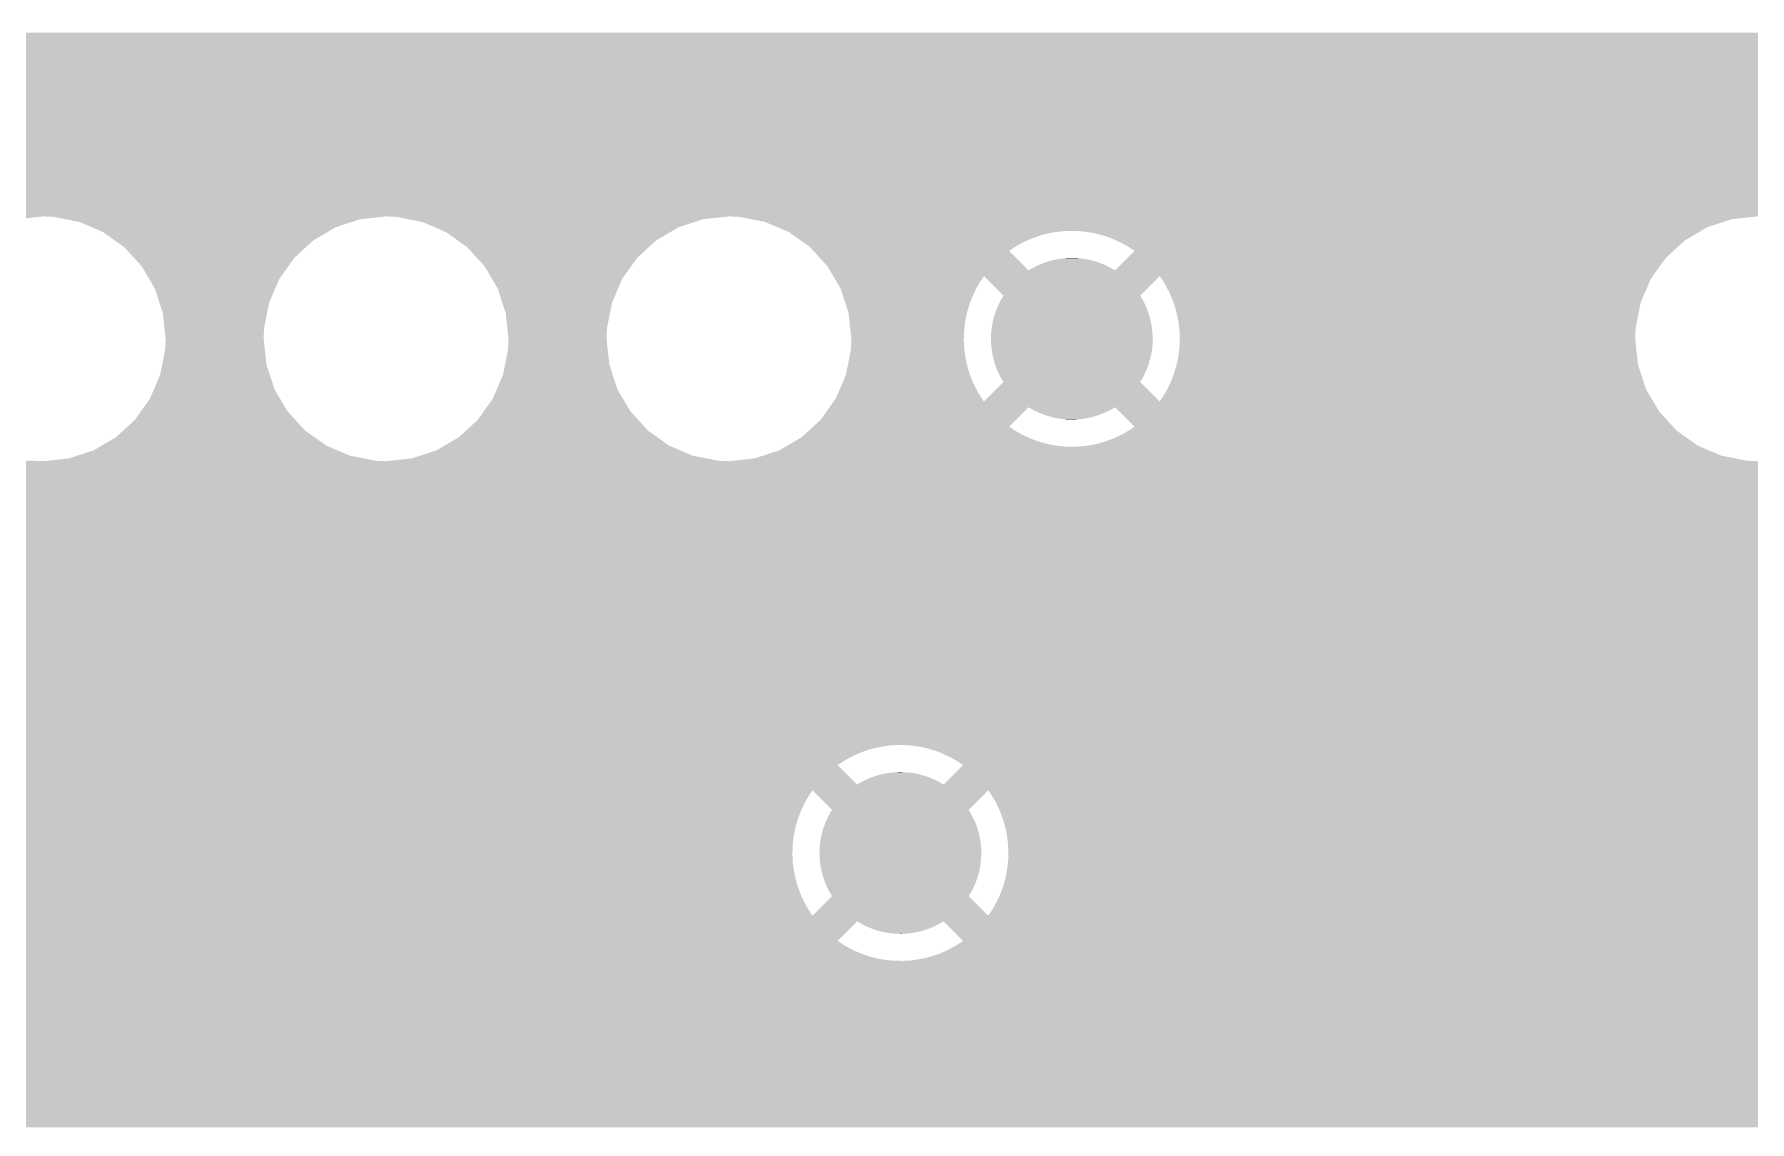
# Model space of a CAD drawing. Extents: x 295 to 953, y 10 to 290.
# Drawn here: x 728.94 to 743.55, y 106.38 to 115.65 of the extents above; entities that cross this region are included whole.
import ezdxf

# ---------------------------------------------------------------- set-up
doc = ezdxf.new("R2010")
doc.units = 0
doc.header["$LTSCALE"] = 5
doc.header["$MEASUREMENT"] = 0
doc.layers.add('GND', color=7, linetype='CONTINUOUS')

msp = doc.modelspace()

# ---------------------------------------------------------------- linework, layer by layer
at = {"layer": 'GND'}
for points in [[(657.144, 115.633), (657.127, 115.66), (804.104, 115.633), (804.094, 115.66)], [(657.182, 115.573), (657.144, 115.633), (804.13, 115.573), (804.104, 115.633)], [(657.219, 115.515), (657.182, 115.573), (804.161, 115.515), (804.13, 115.573)], [(657.24, 115.482), (657.219, 115.515), (804.182, 115.482), (804.161, 115.515)], [(657.251, 115.459), (657.24, 115.482), (804.196, 115.459), (804.182, 115.482)], [(657.26, 115.439), (657.251, 115.459), (804.21, 115.439), (804.196, 115.459)], [(657.283, 115.39), (657.26, 115.439), (807.02, 115.39), (806.991, 115.439)], [(657.362, 115.224), (657.283, 115.39), (804.425, 115.224), (804.591, 115.39)], [(657.379, 115.188), (657.362, 115.224), (804.479, 115.188), (804.425, 115.224)], [(657.394, 115.156), (657.379, 115.188), (804.537, 115.156), (804.479, 115.188)], [(657.398, 115.146), (657.394, 115.156), (804.557, 115.146), (804.537, 115.156)], [(657.404, 115.128), (657.398, 115.146), (804.596, 115.128), (804.557, 115.146)], [(657.412, 115.104), (657.404, 115.128), (804.657, 115.104), (804.596, 115.128)], [(657.418, 115.085), (657.412, 115.104), (804.72, 115.085), (804.657, 115.104)], [(657.423, 115.07), (657.418, 115.085), (804.784, 115.07), (804.72, 115.085)], [(657.426, 115.06), (657.423, 115.07), (804.848, 115.06), (804.784, 115.07)], [(657.428, 115.054), (657.426, 115.06), (804.914, 115.054), (804.848, 115.06)], [(657.429, 115.053), (657.428, 115.054), (804.979, 115.053), (804.914, 115.054)], [(657.453, 114.977), (657.429, 115.053), (807.572, 114.977), (807.394, 115.053)], [(657.467, 114.934), (657.453, 114.977), (807.788, 114.934), (807.572, 114.977)], [(657.469, 114.93), (657.467, 114.934), (807.88, 114.93), (807.788, 114.934)], [(657.513, 114.793), (657.469, 114.93), (862.053, 114.793), (862.053, 114.93)], [(657.583, 114.428), (657.513, 114.793), (862.053, 114.428), (862.053, 114.793)], [(657.604, 114.095), (657.583, 114.428), (862.053, 114.095), (862.053, 114.428)], [(657.605, 114.071), (657.604, 114.095), (728.794, 114.071), (729.013, 114.095)], [(729.105, 114.091), (729.013, 114.095), (731.896, 114.091), (731.934, 114.095)], [(729.203, 114.071), (729.105, 114.091), (731.715, 114.071), (731.896, 114.091)], [(729.321, 114.048), (729.203, 114.071), (731.644, 114.048), (731.715, 114.071)], [(729.427, 114.003), (729.321, 114.048), (731.505, 114.003), (731.644, 114.048)], [(729.524, 113.961), (729.427, 114.003), (731.435, 113.961), (731.505, 114.003)], [(732.026, 114.091), (731.934, 114.095), (734.817, 114.091), (734.855, 114.095)], [(732.124, 114.071), (732.026, 114.091), (734.636, 114.071), (734.817, 114.091)], [(732.242, 114.048), (732.124, 114.071), (734.565, 114.048), (734.636, 114.071)], [(732.348, 114.003), (732.242, 114.048), (734.426, 114.003), (734.565, 114.048)], [(732.445, 113.961), (732.348, 114.003), (734.356, 113.961), (734.426, 114.003)], [(734.947, 114.091), (734.855, 114.095), (743.58, 114.091), (743.618, 114.095)], [(735.045, 114.071), (734.947, 114.091), (743.399, 114.071), (743.58, 114.091)], [(735.163, 114.048), (735.045, 114.071), (743.328, 114.048), (743.399, 114.071)], [(735.269, 114.003), (735.163, 114.048), (743.189, 114.003), (743.328, 114.048)], [(735.341, 113.972), (735.269, 114.003), (743.137, 113.972), (743.189, 114.003)], [(729.622, 113.891), (729.524, 113.961), (731.315, 113.891), (731.435, 113.961)], [(729.703, 113.834), (729.622, 113.891), (731.252, 113.834), (731.315, 113.891)], [(732.543, 113.891), (732.445, 113.961), (734.236, 113.891), (734.356, 113.961)], [(732.624, 113.834), (732.543, 113.891), (734.173, 113.834), (734.236, 113.891)], [(735.35, 113.968), (735.341, 113.972), (737.69, 113.968), (737.756, 113.972)], [(735.366, 113.961), (735.35, 113.968), (737.637, 113.961), (737.69, 113.968)], [(735.368, 113.96), (735.366, 113.961), (737.625, 113.96), (737.637, 113.961)], [(735.386, 113.947), (735.368, 113.96), (737.561, 113.947), (737.625, 113.96)], [(735.411, 113.929), (735.386, 113.947), (737.498, 113.929), (737.561, 113.947)], [(735.442, 113.907), (735.411, 113.929), (737.436, 113.907), (737.498, 113.929)], [(735.479, 113.881), (735.442, 113.907), (737.376, 113.881), (737.436, 113.907)], [(735.522, 113.85), (735.479, 113.881), (737.318, 113.85), (737.376, 113.881)], [(735.545, 113.834), (735.522, 113.85), (737.292, 113.834), (737.318, 113.85)], [(737.821, 113.971), (737.756, 113.972), (743.135, 113.971), (743.137, 113.972)], [(737.887, 113.965), (737.821, 113.971), (743.126, 113.965), (743.135, 113.971)], [(737.952, 113.955), (737.887, 113.965), (743.108, 113.955), (743.126, 113.965)], [(738.015, 113.94), (737.952, 113.955), (743.083, 113.94), (743.108, 113.955)], [(738.078, 113.921), (738.015, 113.94), (743.05, 113.921), (743.083, 113.94)], [(738.139, 113.897), (738.078, 113.921), (743.01, 113.897), (743.05, 113.921)], [(738.152, 113.891), (738.139, 113.897), (742.999, 113.891), (743.01, 113.897)], [(738.199, 113.869), (738.152, 113.891), (742.975, 113.869), (742.999, 113.891)], [(738.256, 113.837), (738.199, 113.869), (742.94, 113.837), (742.975, 113.869)], [(729.787, 113.742), (729.703, 113.834), (731.153, 113.742), (731.252, 113.834)], [(729.852, 113.671), (729.787, 113.742), (731.102, 113.671), (731.153, 113.742)], [(732.708, 113.742), (732.624, 113.834), (734.074, 113.742), (734.173, 113.834)], [(732.773, 113.671), (732.708, 113.742), (734.023, 113.671), (734.074, 113.742)], [(735.562, 113.815), (735.545, 113.834), (737.263, 113.815), (737.292, 113.834)], [(735.575, 113.801), (735.562, 113.815), (737.242, 113.801), (737.263, 113.815)], [(735.694, 113.671), (735.575, 113.801), (737.372, 113.671), (737.242, 113.801)], [(737.51, 113.687), (737.544, 113.701), (738.044, 113.687), (738.006, 113.701)], [(737.544, 113.701), (737.563, 113.707), (738.006, 113.701), (737.99, 113.707)], [(737.563, 113.707), (737.599, 113.718), (737.99, 113.707), (737.952, 113.718)], [(737.599, 113.718), (737.619, 113.723), (737.952, 113.718), (737.936, 113.723)], [(737.619, 113.723), (737.654, 113.73), (737.936, 113.723), (737.895, 113.73)], [(737.654, 113.73), (737.676, 113.733), (737.895, 113.73), (737.88, 113.733)], [(737.676, 113.733), (737.71, 113.738), (737.88, 113.733), (737.837, 113.738)], [(737.71, 113.738), (737.738, 113.74), (737.837, 113.738), (737.824, 113.74)], [(737.738, 113.74), (737.767, 113.741), (737.824, 113.74), (737.767, 113.741)], [(738.144, 113.635), (738.252, 113.742), (742.76, 113.635), (742.837, 113.742)], [(738.252, 113.742), (738.31, 113.801), (742.837, 113.742), (742.901, 113.801)], [(738.31, 113.801), (738.256, 113.837), (742.901, 113.801), (742.94, 113.837)], [(729.916, 113.563), (729.852, 113.671), (731.025, 113.563), (731.102, 113.671)], [(729.964, 113.481), (729.916, 113.563), (730.99, 113.481), (731.025, 113.563)], [(732.837, 113.563), (732.773, 113.671), (733.946, 113.563), (734.023, 113.671)], [(732.885, 113.481), (732.837, 113.563), (733.911, 113.481), (733.946, 113.563)], [(735.715, 113.635), (735.694, 113.671), (737.408, 113.635), (737.372, 113.671)], [(735.744, 113.586), (735.715, 113.635), (742.726, 113.586), (742.76, 113.635)], [(735.776, 113.532), (735.744, 113.586), (736.991, 113.532), (737.027, 113.586)], [(737.193, 113.42), (737.027, 113.586), (738.359, 113.42), (738.525, 113.586)], [(737.408, 113.635), (737.441, 113.655), (738.144, 113.635), (738.11, 113.655)], [(737.441, 113.655), (737.458, 113.663), (738.11, 113.655), (738.095, 113.663)], [(737.458, 113.663), (737.492, 113.68), (738.095, 113.663), (738.059, 113.68)], [(737.492, 113.68), (737.51, 113.687), (738.059, 113.68), (738.044, 113.687)], [(738.541, 113.563), (738.525, 113.586), (742.709, 113.563), (742.726, 113.586)], [(738.551, 113.549), (738.541, 113.563), (742.703, 113.549), (742.709, 113.563)], [(738.584, 113.492), (738.551, 113.549), (742.679, 113.492), (742.703, 113.549)], [(730.003, 113.36), (729.964, 113.481), (730.938, 113.36), (730.99, 113.481)], [(732.924, 113.36), (732.885, 113.481), (733.859, 113.36), (733.911, 113.481)], [(735.806, 113.481), (735.776, 113.532), (736.962, 113.481), (736.991, 113.532)], [(735.808, 113.474), (735.806, 113.481), (736.959, 113.474), (736.962, 113.481)], [(735.827, 113.415), (735.808, 113.474), (736.931, 113.415), (736.959, 113.474)], [(735.847, 113.354), (735.827, 113.415), (736.907, 113.354), (736.931, 113.415)], [(737.17, 113.379), (737.193, 113.42), (738.383, 113.379), (738.359, 113.42)], [(738.613, 113.434), (738.584, 113.492), (742.653, 113.434), (742.679, 113.492)], [(738.638, 113.373), (738.613, 113.434), (742.627, 113.373), (742.653, 113.434)], [(730.033, 113.271), (730.003, 113.36), (730.92, 113.271), (730.938, 113.36)], [(730.046, 113.144), (730.033, 113.271), (730.895, 113.144), (730.92, 113.271)], [(732.954, 113.271), (732.924, 113.36), (733.841, 113.271), (733.859, 113.36)], [(732.967, 113.144), (732.954, 113.271), (733.816, 113.144), (733.841, 113.271)], [(735.868, 113.291), (735.847, 113.354), (736.888, 113.291), (736.907, 113.354)], [(735.875, 113.271), (735.868, 113.291), (736.883, 113.271), (736.888, 113.291)], [(735.879, 113.228), (735.875, 113.271), (736.873, 113.228), (736.883, 113.271)], [(737.108, 113.221), (737.121, 113.266), (738.444, 113.221), (738.431, 113.266)], [(737.121, 113.266), (737.124, 113.275), (738.431, 113.266), (738.428, 113.275)], [(737.124, 113.275), (737.141, 113.32), (738.428, 113.275), (738.411, 113.32)], [(737.141, 113.32), (737.145, 113.328), (738.411, 113.32), (738.408, 113.328)], [(737.145, 113.328), (737.165, 113.371), (738.408, 113.328), (738.387, 113.371)], [(737.165, 113.371), (737.17, 113.379), (738.387, 113.371), (738.383, 113.379)], [(738.643, 113.36), (738.638, 113.373), (742.622, 113.36), (742.627, 113.373)], [(738.659, 113.311), (738.643, 113.36), (742.612, 113.311), (742.622, 113.36)], [(738.675, 113.247), (738.659, 113.311), (742.6, 113.247), (742.612, 113.311)], [(730.056, 113.052), (730.046, 113.144), (730.891, 113.052), (730.895, 113.144)], [(732.977, 113.052), (732.967, 113.144), (733.812, 113.052), (733.816, 113.144)], [(735.886, 113.163), (735.879, 113.228), (736.863, 113.163), (736.873, 113.228)], [(735.893, 113.097), (735.886, 113.163), (736.857, 113.097), (736.863, 113.163)], [(737.088, 113.1), (737.089, 113.109), (738.463, 113.1), (738.463, 113.109)], [(737.089, 113.109), (737.095, 113.156), (738.463, 113.109), (738.457, 113.156)], [(737.095, 113.156), (737.096, 113.165), (738.457, 113.156), (738.456, 113.165)], [(737.096, 113.165), (737.105, 113.212), (738.456, 113.165), (738.446, 113.212)], [(737.105, 113.212), (737.108, 113.221), (738.446, 113.212), (738.444, 113.221)], [(738.687, 113.183), (738.675, 113.247), (742.587, 113.183), (742.6, 113.247)], [(738.691, 113.144), (738.687, 113.183), (742.579, 113.144), (742.587, 113.183)], [(738.694, 113.118), (738.691, 113.144), (742.578, 113.118), (742.579, 113.144)], [(738.696, 113.052), (738.694, 113.118), (742.575, 113.052), (742.578, 113.118)], [(730.052, 112.96), (730.056, 113.052), (730.901, 112.96), (730.891, 113.052)], [(732.973, 112.96), (732.977, 113.052), (733.822, 112.96), (733.812, 113.052)], [(735.898, 113.052), (735.893, 113.097), (736.856, 113.052), (736.857, 113.097)], [(735.894, 112.966), (735.897, 113.032), (736.86, 112.966), (736.856, 113.032)], [(735.894, 112.96), (735.894, 112.966), (736.861, 112.96), (736.86, 112.966)], [(735.897, 113.032), (735.898, 113.052), (736.856, 113.032), (736.856, 113.052)], [(737.087, 113.052), (737.088, 113.1), (738.465, 113.052), (738.463, 113.1)], [(737.089, 113.004), (737.087, 113.052), (738.464, 113.004), (738.465, 113.052)], [(737.089, 112.995), (737.089, 113.004), (738.463, 112.995), (738.464, 113.004)], [(737.095, 112.948), (737.089, 112.995), (738.458, 112.948), (738.463, 112.995)], [(738.689, 112.941), (738.695, 113.007), (742.587, 112.941), (742.58, 113.007)], [(738.695, 113.007), (738.696, 113.052), (742.58, 113.007), (742.575, 113.052)], [(730.009, 112.744), (730.027, 112.833), (730.944, 112.744), (730.915, 112.833)], [(730.027, 112.833), (730.052, 112.96), (730.915, 112.833), (730.901, 112.96)], [(732.93, 112.744), (732.948, 112.833), (733.865, 112.744), (733.836, 112.833)], [(732.948, 112.833), (732.973, 112.96), (733.836, 112.833), (733.822, 112.96)], [(735.857, 112.774), (735.87, 112.837), (736.899, 112.774), (736.881, 112.837)], [(735.87, 112.837), (735.882, 112.901), (736.881, 112.837), (736.868, 112.901)], [(735.882, 112.901), (735.894, 112.96), (736.868, 112.901), (736.861, 112.96)], [(737.096, 112.939), (737.095, 112.948), (738.456, 112.939), (738.458, 112.948)], [(737.106, 112.892), (737.096, 112.939), (738.447, 112.892), (738.456, 112.939)], [(737.108, 112.883), (737.106, 112.892), (738.444, 112.883), (738.447, 112.892)], [(737.121, 112.838), (737.108, 112.883), (738.431, 112.838), (738.444, 112.883)], [(737.124, 112.829), (737.121, 112.838), (738.428, 112.829), (738.431, 112.838)], [(737.141, 112.784), (737.124, 112.829), (738.411, 112.784), (738.428, 112.829)], [(738.664, 112.813), (738.669, 112.833), (742.605, 112.813), (742.599, 112.833)], [(738.669, 112.833), (738.679, 112.876), (742.599, 112.833), (742.594, 112.876)], [(738.679, 112.876), (738.689, 112.941), (742.594, 112.876), (742.587, 112.941)], [(729.957, 112.623), (730.009, 112.744), (730.983, 112.623), (730.944, 112.744)], [(732.878, 112.623), (732.93, 112.744), (733.904, 112.623), (733.865, 112.744)], [(735.812, 112.652), (735.838, 112.712), (736.947, 112.652), (736.921, 112.712)], [(735.838, 112.712), (735.851, 112.744), (736.921, 112.712), (736.91, 112.744)], [(735.851, 112.744), (735.857, 112.774), (736.91, 112.744), (736.899, 112.774)], [(737.027, 112.518), (737.193, 112.684), (738.525, 112.518), (738.359, 112.684)], [(737.144, 112.776), (737.141, 112.784), (738.407, 112.776), (738.411, 112.784)], [(737.165, 112.733), (737.144, 112.776), (738.387, 112.733), (738.407, 112.776)], [(737.169, 112.725), (737.165, 112.733), (738.383, 112.725), (738.387, 112.733)], [(737.193, 112.684), (737.169, 112.725), (738.359, 112.684), (738.383, 112.725)], [(738.593, 112.63), (738.621, 112.689), (742.665, 112.63), (742.646, 112.689)], [(738.621, 112.689), (738.645, 112.75), (742.646, 112.689), (742.626, 112.75)], [(738.645, 112.75), (738.664, 112.813), (742.626, 112.75), (742.605, 112.813)], [(729.845, 112.433), (729.922, 112.541), (731.095, 112.433), (731.031, 112.541)], [(729.922, 112.541), (729.957, 112.623), (731.031, 112.541), (730.983, 112.623)], [(732.766, 112.433), (732.843, 112.541), (734.016, 112.433), (733.952, 112.541)], [(732.843, 112.541), (732.878, 112.623), (733.952, 112.541), (733.904, 112.623)], [(735.747, 112.518), (735.762, 112.538), (737.027, 112.518), (737.013, 112.538)], [(735.762, 112.538), (735.764, 112.541), (737.013, 112.538), (737.011, 112.541)], [(735.764, 112.541), (735.787, 112.594), (737.011, 112.541), (736.978, 112.594)], [(735.787, 112.594), (735.812, 112.652), (736.978, 112.594), (736.947, 112.652)], [(738.525, 112.518), (738.561, 112.572), (742.729, 112.518), (742.697, 112.572)], [(738.561, 112.572), (738.59, 112.623), (742.697, 112.572), (742.667, 112.623)], [(738.59, 112.623), (738.593, 112.63), (742.667, 112.623), (742.665, 112.63)], [(729.795, 112.362), (729.845, 112.433), (731.16, 112.362), (731.095, 112.433)], [(732.716, 112.362), (732.766, 112.433), (734.081, 112.362), (734.016, 112.433)], [(735.637, 112.362), (735.713, 112.469), (737.3, 112.362), (737.408, 112.469)], [(735.713, 112.469), (735.747, 112.518), (742.758, 112.469), (742.729, 112.518)], [(737.442, 112.449), (737.408, 112.469), (738.111, 112.449), (738.144, 112.469)], [(737.457, 112.441), (737.442, 112.449), (738.094, 112.441), (738.111, 112.449)], [(737.493, 112.424), (737.457, 112.441), (738.06, 112.424), (738.094, 112.441)], [(737.509, 112.417), (737.493, 112.424), (738.042, 112.417), (738.06, 112.424)], [(737.546, 112.403), (737.509, 112.417), (738.008, 112.403), (738.042, 112.417)], [(737.562, 112.397), (737.546, 112.403), (737.989, 112.397), (738.008, 112.403)], [(737.601, 112.386), (737.562, 112.397), (737.953, 112.386), (737.989, 112.397)], [(737.616, 112.381), (737.601, 112.386), (737.933, 112.381), (737.953, 112.386)], [(737.657, 112.374), (737.616, 112.381), (737.898, 112.374), (737.933, 112.381)], [(738.18, 112.433), (738.144, 112.469), (742.779, 112.433), (742.758, 112.469)], [(738.31, 112.303), (738.18, 112.433), (742.898, 112.303), (742.779, 112.433)], [(729.632, 112.213), (729.695, 112.27), (731.325, 112.213), (731.244, 112.27)], [(729.695, 112.27), (729.795, 112.362), (731.244, 112.27), (731.16, 112.362)], [(732.553, 112.213), (732.616, 112.27), (734.246, 112.213), (734.165, 112.27)], [(732.616, 112.27), (732.716, 112.362), (734.165, 112.27), (734.081, 112.362)], [(735.474, 112.213), (735.498, 112.235), (737.4, 112.213), (737.354, 112.235)], [(735.498, 112.235), (735.533, 112.267), (737.354, 112.235), (737.296, 112.267)], [(735.533, 112.267), (735.572, 112.303), (737.296, 112.267), (737.242, 112.303)], [(735.572, 112.303), (735.637, 112.362), (737.242, 112.303), (737.3, 112.362)], [(737.672, 112.371), (737.657, 112.374), (737.876, 112.371), (737.898, 112.374)], [(737.715, 112.366), (737.672, 112.371), (737.842, 112.366), (737.876, 112.371)], [(737.728, 112.364), (737.715, 112.366), (737.814, 112.364), (737.842, 112.366)], [(737.785, 112.363), (737.728, 112.364), (737.785, 112.363), (737.814, 112.364)], [(738.176, 112.223), (738.234, 112.254), (742.994, 112.223), (742.951, 112.254)], [(738.234, 112.254), (738.261, 112.27), (742.951, 112.254), (742.928, 112.27)], [(738.261, 112.27), (738.29, 112.289), (742.928, 112.27), (742.911, 112.289)], [(738.29, 112.289), (738.31, 112.303), (742.911, 112.289), (742.898, 112.303)], [(729.303, 112.056), (729.442, 112.101), (731.626, 112.056), (731.52, 112.101)], [(729.442, 112.101), (729.513, 112.143), (731.52, 112.101), (731.423, 112.143)], [(729.513, 112.143), (729.632, 112.213), (731.423, 112.143), (731.325, 112.213)], [(732.224, 112.056), (732.363, 112.101), (734.547, 112.056), (734.441, 112.101)], [(732.363, 112.101), (732.434, 112.143), (734.441, 112.101), (734.344, 112.143)], [(732.434, 112.143), (732.553, 112.213), (734.344, 112.143), (734.246, 112.213)], [(735.145, 112.056), (735.284, 112.101), (743.31, 112.056), (743.204, 112.101)], [(735.284, 112.101), (735.336, 112.132), (743.204, 112.101), (743.132, 112.132)], [(735.336, 112.132), (735.338, 112.133), (737.796, 112.132), (737.731, 112.133)], [(735.338, 112.133), (735.347, 112.139), (737.731, 112.133), (737.665, 112.139)], [(735.347, 112.139), (735.365, 112.149), (737.665, 112.139), (737.601, 112.149)], [(735.365, 112.149), (735.39, 112.164), (737.601, 112.149), (737.537, 112.164)], [(735.39, 112.164), (735.423, 112.183), (737.537, 112.164), (737.474, 112.183)], [(735.423, 112.183), (735.463, 112.207), (737.474, 112.183), (737.413, 112.207)], [(735.463, 112.207), (735.474, 112.213), (737.413, 112.207), (737.4, 112.213)], [(737.796, 112.132), (737.862, 112.136), (743.132, 112.132), (743.124, 112.136)], [(737.862, 112.136), (737.915, 112.143), (743.124, 112.136), (743.107, 112.143)], [(737.915, 112.143), (737.927, 112.144), (743.107, 112.143), (743.105, 112.144)], [(737.927, 112.144), (737.991, 112.157), (743.105, 112.144), (743.087, 112.157)], [(737.991, 112.157), (738.054, 112.175), (743.087, 112.157), (743.062, 112.175)], [(738.054, 112.175), (738.116, 112.197), (743.062, 112.175), (743.031, 112.197)], [(738.116, 112.197), (738.176, 112.223), (743.031, 112.197), (742.994, 112.223)], [(656.693, 111.922), (656.775, 112.009), (852.74, 111.922), (852.755, 112.009)], [(656.775, 112.009), (656.778, 112.013), (729.013, 112.009), (728.921, 112.013)], [(729.013, 112.009), (729.051, 112.013), (731.934, 112.009), (731.842, 112.013)], [(729.051, 112.013), (729.232, 112.033), (731.842, 112.013), (731.744, 112.033)], [(729.232, 112.033), (729.303, 112.056), (731.744, 112.033), (731.626, 112.056)], [(731.934, 112.009), (731.972, 112.013), (734.855, 112.009), (734.763, 112.013)], [(731.972, 112.013), (732.153, 112.033), (734.763, 112.013), (734.665, 112.033)], [(732.153, 112.033), (732.224, 112.056), (734.665, 112.033), (734.547, 112.056)], [(734.855, 112.009), (734.893, 112.013), (743.618, 112.009), (743.526, 112.013)], [(734.893, 112.013), (735.074, 112.033), (743.526, 112.013), (743.428, 112.033)], [(735.074, 112.033), (735.145, 112.056), (743.428, 112.033), (743.31, 112.056)], [(656.528, 111.781), (656.585, 111.829), (852.724, 111.781), (852.728, 111.829)], [(656.585, 111.829), (656.675, 111.903), (852.728, 111.829), (852.737, 111.903)], [(656.675, 111.903), (656.693, 111.922), (852.737, 111.903), (852.74, 111.922)], [(656.324, 111.625), (656.378, 111.659), (751.137, 111.625), (751.193, 111.659)], [(656.378, 111.659), (656.389, 111.666), (751.193, 111.659), (751.206, 111.666)], [(656.389, 111.666), (656.418, 111.69), (751.206, 111.666), (751.251, 111.69)], [(656.418, 111.69), (656.449, 111.716), (751.251, 111.69), (751.311, 111.716)], [(656.449, 111.716), (656.476, 111.738), (751.311, 111.716), (751.373, 111.738)], [(656.476, 111.738), (656.497, 111.756), (751.373, 111.738), (751.436, 111.756)], [(656.497, 111.756), (656.513, 111.769), (751.436, 111.756), (751.5, 111.769)], [(656.513, 111.769), (656.523, 111.777), (751.5, 111.769), (751.565, 111.777)], [(656.523, 111.777), (656.528, 111.781), (751.565, 111.777), (751.631, 111.781)], [(656.075, 111.467), (656.301, 111.61), (751.26, 111.467), (751.117, 111.61)], [(656.301, 111.61), (656.324, 111.625), (751.117, 111.61), (751.137, 111.625)], [(655.808, 111.341), (655.924, 111.396), (750.866, 111.341), (750.902, 111.396)], [(655.924, 111.396), (656.027, 111.444), (852.733, 111.396), (852.727, 111.444)], [(656.027, 111.444), (656.075, 111.467), (751.283, 111.444), (751.26, 111.467)], [(655.386, 111.194), (655.48, 111.224), (750.794, 111.194), (750.805, 111.224)], [(655.48, 111.224), (655.662, 111.284), (750.805, 111.224), (750.833, 111.284)], [(655.662, 111.284), (655.739, 111.309), (750.833, 111.284), (750.847, 111.309)], [(655.739, 111.309), (655.808, 111.341), (750.847, 111.309), (750.866, 111.341)], [(604.159, 111.057), (604.188, 111.101), (750.752, 111.057), (750.762, 111.101)], [(654.65, 111.101), (655.021, 111.124), (750.762, 111.101), (750.77, 111.124)], [(655.021, 111.124), (655.226, 111.163), (750.77, 111.124), (750.782, 111.163)], [(655.226, 111.163), (655.386, 111.194), (750.782, 111.163), (750.794, 111.194)], [(511.399, 111.037), (511.399, 111.057), (750.748, 111.037), (750.752, 111.057)], [(511.399, 111.009), (511.399, 111.037), (750.743, 111.009), (750.748, 111.037)], [(603.815, 110.972), (603.778, 111.009), (750.737, 110.972), (750.743, 111.009)], [(603.88, 110.907), (603.815, 110.972), (750.732, 110.907), (750.737, 110.972)], [(603.81, 110.763), (603.834, 110.776), (750.736, 110.763), (750.735, 110.776)], [(603.834, 110.776), (603.868, 110.793), (750.735, 110.776), (750.734, 110.793)], [(603.868, 110.793), (603.924, 110.828), (750.734, 110.793), (750.732, 110.828)], [(603.944, 110.842), (603.88, 110.907), (750.731, 110.842), (750.732, 110.907)], [(603.924, 110.828), (603.942, 110.841), (750.732, 110.828), (750.731, 110.841)], [(603.942, 110.841), (603.944, 110.842), (750.731, 110.841), (750.731, 110.842)], [(511.399, 110.646), (511.399, 110.672), (750.756, 110.646), (750.751, 110.672)], [(511.399, 110.583), (511.399, 110.646), (750.774, 110.583), (750.756, 110.646)], [(603.43, 110.672), (603.496, 110.675), (750.751, 110.672), (750.75, 110.675)], [(603.496, 110.675), (603.561, 110.684), (750.75, 110.675), (750.749, 110.684)], [(603.561, 110.684), (603.625, 110.697), (750.749, 110.684), (750.746, 110.697)], [(603.625, 110.697), (603.675, 110.711), (750.746, 110.697), (750.743, 110.711)], [(603.675, 110.711), (603.688, 110.714), (750.743, 110.711), (750.743, 110.714)], [(603.688, 110.714), (603.75, 110.736), (750.743, 110.714), (750.74, 110.736)], [(603.75, 110.736), (603.81, 110.763), (750.74, 110.736), (750.736, 110.763)], [(511.399, 110.521), (511.399, 110.583), (750.796, 110.521), (750.774, 110.583)], [(511.399, 110.461), (511.399, 110.521), (750.822, 110.461), (750.796, 110.521)], [(511.399, 110.403), (511.399, 110.461), (750.853, 110.403), (750.822, 110.461)], [(511.399, 110.348), (511.399, 110.403), (750.887, 110.348), (750.853, 110.403)], [(511.399, 110.327), (511.399, 110.348), (750.902, 110.327), (750.887, 110.348)], [(511.399, 110.321), (511.399, 110.327), (853.8, 110.321), (853.806, 110.327)], [(672.829, 110.32), (672.764, 110.321), (853.799, 110.32), (853.8, 110.321)], [(672.895, 110.314), (672.829, 110.32), (853.794, 110.314), (853.799, 110.32)], [(672.959, 110.304), (672.895, 110.314), (853.783, 110.304), (853.794, 110.314)], [(673.023, 110.289), (672.959, 110.304), (853.769, 110.289), (853.783, 110.304)], [(673.058, 110.278), (673.023, 110.289), (853.758, 110.278), (853.769, 110.289)], [(673.086, 110.27), (673.058, 110.278), (751.274, 110.27), (751.283, 110.278)], [(673.147, 110.246), (673.086, 110.27), (751.251, 110.246), (751.274, 110.27)], [(673.206, 110.218), (673.147, 110.246), (751.223, 110.218), (751.251, 110.246)], [(673.263, 110.186), (673.206, 110.218), (751.19, 110.186), (751.223, 110.218)], [(673.318, 110.15), (673.263, 110.186), (751.154, 110.15), (751.19, 110.186)], [(673.184, 110.016), (673.212, 110.044), (751.288, 110.016), (751.228, 110.044)], [(673.212, 110.044), (673.244, 110.076), (751.228, 110.044), (751.171, 110.076)], [(673.244, 110.076), (673.28, 110.112), (751.171, 110.076), (751.117, 110.112)], [(673.28, 110.112), (673.318, 110.15), (751.117, 110.112), (751.154, 110.15)], [(511.399, 109.973), (511.399, 109.984), (751.411, 109.973), (751.376, 109.984)], [(511.399, 109.958), (511.399, 109.973), (751.475, 109.958), (751.411, 109.973)], [(511.399, 109.948), (511.399, 109.958), (751.54, 109.948), (751.475, 109.958)], [(511.399, 109.942), (511.399, 109.948), (751.605, 109.942), (751.54, 109.948)], [(511.399, 109.941), (511.399, 109.942), (751.671, 109.941), (751.605, 109.942)], [(511.399, 109.935), (511.399, 109.941), (853.766, 109.935), (853.754, 109.941)], [(673.152, 109.984), (673.16, 109.992), (751.376, 109.984), (751.349, 109.992)], [(673.16, 109.992), (673.184, 110.016), (751.349, 109.992), (751.288, 110.016)], [(673.541, 109.923), (673.533, 109.935), (853.789, 109.923), (853.766, 109.935)], [(673.558, 109.897), (673.541, 109.923), (853.846, 109.897), (853.789, 109.923)], [(673.566, 109.885), (673.558, 109.897), (853.874, 109.885), (853.846, 109.897)], [(673.586, 109.85), (673.566, 109.885), (853.962, 109.85), (853.874, 109.885)], [(673.592, 109.841), (673.586, 109.85), (853.988, 109.841), (853.962, 109.85)], [(673.602, 109.82), (673.592, 109.841), (854.051, 109.82), (853.988, 109.841)], [(673.615, 109.794), (673.602, 109.82), (854.142, 109.794), (854.051, 109.82)], [(673.621, 109.782), (673.615, 109.794), (854.192, 109.782), (854.142, 109.794)], [(673.625, 109.773), (673.621, 109.782), (854.234, 109.773), (854.192, 109.782)], [(673.632, 109.756), (673.625, 109.773), (854.326, 109.756), (854.234, 109.773)], [(673.637, 109.744), (673.632, 109.756), (854.42, 109.744), (854.326, 109.756)], [(673.64, 109.737), (673.637, 109.744), (854.514, 109.737), (854.42, 109.744)], [(673.641, 109.734), (673.64, 109.737), (854.608, 109.734), (854.514, 109.737)], [(673.646, 109.722), (673.641, 109.734), (858.866, 109.722), (858.871, 109.734)], [(673.652, 109.703), (673.646, 109.722), (858.859, 109.703), (858.866, 109.722)], [(673.667, 109.66), (673.652, 109.703), (858.845, 109.66), (858.859, 109.703)], [(673.672, 109.64), (673.667, 109.66), (858.839, 109.64), (858.845, 109.66)], [(673.683, 109.596), (673.672, 109.64), (858.829, 109.596), (858.839, 109.64)], [(673.684, 109.59), (673.683, 109.596), (858.828, 109.59), (858.829, 109.596)], [(673.685, 109.587), (673.684, 109.59), (736.23, 109.587), (736.295, 109.59)], [(673.686, 109.578), (673.685, 109.587), (736.165, 109.578), (736.23, 109.587)], [(673.689, 109.565), (673.686, 109.578), (736.101, 109.565), (736.165, 109.578)], [(673.692, 109.548), (673.689, 109.565), (736.038, 109.548), (736.101, 109.565)], [(673.695, 109.531), (673.692, 109.548), (735.992, 109.531), (736.038, 109.548)], [(673.695, 109.526), (673.695, 109.531), (735.976, 109.526), (735.992, 109.531)], [(673.698, 109.499), (673.695, 109.526), (735.916, 109.499), (735.976, 109.526)], [(673.701, 109.469), (673.698, 109.499), (735.858, 109.469), (735.916, 109.499)], [(673.702, 109.466), (673.701, 109.469), (735.854, 109.466), (735.858, 109.469)], [(673.703, 109.434), (673.702, 109.466), (735.802, 109.434), (735.854, 109.466)], [(736.361, 109.589), (736.295, 109.59), (858.828, 109.589), (858.828, 109.59)], [(736.426, 109.584), (736.361, 109.589), (858.826, 109.584), (858.828, 109.589)], [(736.475, 109.576), (736.426, 109.584), (858.825, 109.576), (858.826, 109.584)], [(736.491, 109.574), (736.475, 109.576), (858.824, 109.574), (858.825, 109.576)], [(736.555, 109.559), (736.491, 109.574), (858.822, 109.559), (858.824, 109.574)], [(736.618, 109.54), (736.555, 109.559), (858.819, 109.54), (858.822, 109.559)], [(736.679, 109.516), (736.618, 109.54), (858.815, 109.516), (858.819, 109.54)], [(736.688, 109.511), (736.679, 109.516), (858.814, 109.511), (858.815, 109.516)], [(736.738, 109.488), (736.688, 109.511), (858.812, 109.488), (858.814, 109.511)], [(736.795, 109.456), (736.738, 109.488), (858.81, 109.456), (858.812, 109.488)], [(736.81, 109.446), (736.795, 109.456), (858.809, 109.446), (858.81, 109.456)], [(673.697, 109.29), (673.703, 109.355), (735.911, 109.29), (735.846, 109.355)], [(673.703, 109.42), (673.703, 109.434), (735.781, 109.42), (735.802, 109.434)], [(673.704, 109.401), (673.703, 109.42), (735.8, 109.401), (735.781, 109.42)], [(673.703, 109.355), (673.704, 109.401), (735.846, 109.355), (735.8, 109.401)], [(736.049, 109.306), (736.084, 109.32), (736.583, 109.306), (736.546, 109.32)], [(736.084, 109.32), (736.103, 109.326), (736.546, 109.32), (736.53, 109.326)], [(736.103, 109.326), (736.138, 109.337), (736.53, 109.326), (736.491, 109.337)], [(736.138, 109.337), (736.158, 109.341), (736.491, 109.337), (736.475, 109.341)], [(736.158, 109.341), (736.194, 109.349), (736.475, 109.341), (736.435, 109.349)], [(736.194, 109.349), (736.215, 109.352), (736.435, 109.349), (736.42, 109.352)], [(736.215, 109.352), (736.25, 109.357), (736.42, 109.352), (736.377, 109.357)], [(736.25, 109.357), (736.277, 109.358), (736.377, 109.357), (736.363, 109.358)], [(736.277, 109.358), (736.306, 109.36), (736.363, 109.358), (736.306, 109.36)], [(736.684, 109.253), (736.745, 109.315), (858.82, 109.253), (858.812, 109.315)], [(736.745, 109.315), (736.811, 109.381), (858.812, 109.315), (858.808, 109.381)], [(736.85, 109.42), (736.81, 109.446), (858.808, 109.42), (858.809, 109.446)], [(736.811, 109.381), (736.85, 109.42), (858.808, 109.381), (858.808, 109.42)], [(673.672, 109.161), (673.682, 109.205), (735.538, 109.161), (735.566, 109.205)], [(673.682, 109.205), (673.687, 109.225), (858.829, 109.205), (858.825, 109.225)], [(673.687, 109.225), (673.691, 109.25), (858.825, 109.225), (858.82, 109.25)], [(673.691, 109.253), (673.697, 109.29), (735.947, 109.253), (735.911, 109.29)], [(673.691, 109.25), (673.691, 109.253), (858.82, 109.25), (858.82, 109.253)], [(735.733, 109.039), (735.566, 109.205), (736.898, 109.039), (737.065, 109.205)], [(735.947, 109.253), (735.981, 109.273), (736.684, 109.253), (736.649, 109.273)], [(735.981, 109.273), (735.998, 109.282), (736.649, 109.273), (736.634, 109.282)], [(735.998, 109.282), (736.031, 109.299), (736.634, 109.282), (736.599, 109.299)], [(736.031, 109.299), (736.049, 109.306), (736.599, 109.299), (736.583, 109.306)], [(737.077, 109.186), (737.065, 109.205), (858.833, 109.186), (858.829, 109.205)], [(737.09, 109.167), (737.077, 109.186), (858.838, 109.167), (858.833, 109.186)], [(737.116, 109.123), (737.09, 109.167), (858.851, 109.123), (858.838, 109.167)], [(673.603, 108.983), (673.627, 109.034), (735.451, 108.983), (735.47, 109.034)], [(673.627, 109.034), (673.629, 109.038), (735.47, 109.034), (735.472, 109.038)], [(673.629, 109.038), (673.651, 109.093), (735.472, 109.038), (735.498, 109.093)], [(673.651, 109.093), (673.653, 109.099), (735.498, 109.093), (735.501, 109.099)], [(673.653, 109.099), (673.669, 109.15), (735.501, 109.099), (735.53, 109.15)], [(673.669, 109.15), (673.672, 109.161), (735.53, 109.15), (735.538, 109.161)], [(735.709, 108.997), (735.733, 109.039), (736.922, 108.997), (736.898, 109.039)], [(737.124, 109.111), (737.116, 109.123), (858.855, 109.111), (858.851, 109.123)], [(737.148, 109.061), (737.124, 109.111), (858.873, 109.061), (858.855, 109.111)], [(737.153, 109.052), (737.148, 109.061), (858.877, 109.052), (858.873, 109.061)], [(737.174, 109.001), (737.153, 109.052), (858.899, 109.001), (858.877, 109.052)], [(686.75, 108.979), (686.659, 108.983), (735.449, 108.979), (735.451, 108.983)], [(686.783, 108.973), (686.75, 108.979), (735.446, 108.973), (735.449, 108.979)], [(686.967, 108.936), (686.783, 108.973), (735.435, 108.936), (735.446, 108.973)], [(687.029, 108.91), (686.967, 108.936), (735.427, 108.91), (735.435, 108.936)], [(687.169, 108.849), (687.029, 108.91), (735.413, 108.849), (735.427, 108.91)], [(735.647, 108.839), (735.66, 108.885), (736.984, 108.839), (736.97, 108.885)], [(735.66, 108.885), (735.664, 108.893), (736.97, 108.885), (736.968, 108.893)], [(735.664, 108.893), (735.68, 108.938), (736.968, 108.893), (736.951, 108.938)], [(735.68, 108.938), (735.684, 108.946), (736.951, 108.938), (736.947, 108.946)], [(735.684, 108.946), (735.704, 108.989), (736.947, 108.946), (736.926, 108.989)], [(735.704, 108.989), (735.709, 108.997), (736.926, 108.989), (736.922, 108.997)], [(737.178, 108.991), (737.174, 109.001), (858.904, 108.991), (858.899, 109.001)], [(737.181, 108.983), (737.178, 108.991), (858.909, 108.983), (858.904, 108.991)], [(737.188, 108.96), (737.181, 108.983), (766.767, 108.96), (766.986, 108.983)], [(737.199, 108.929), (737.188, 108.96), (766.674, 108.929), (766.767, 108.96)], [(737.208, 108.891), (737.199, 108.929), (766.557, 108.891), (766.674, 108.929)], [(737.215, 108.866), (737.208, 108.891), (766.514, 108.866), (766.557, 108.891)], [(687.174, 108.846), (687.169, 108.849), (735.412, 108.846), (735.413, 108.849)], [(687.265, 108.781), (687.174, 108.846), (735.402, 108.781), (735.412, 108.846)], [(687.349, 108.722), (687.265, 108.781), (735.397, 108.722), (735.402, 108.781)], [(735.628, 108.718), (735.629, 108.727), (737.003, 108.718), (737.003, 108.727)], [(735.629, 108.727), (735.634, 108.775), (737.003, 108.727), (736.997, 108.775)], [(735.634, 108.775), (735.636, 108.784), (736.997, 108.775), (736.996, 108.784)], [(735.636, 108.784), (735.645, 108.83), (736.996, 108.784), (736.986, 108.83)], [(735.645, 108.83), (735.647, 108.839), (736.986, 108.83), (736.984, 108.839)], [(737.226, 108.801), (737.215, 108.866), (766.404, 108.801), (766.514, 108.866)], [(737.229, 108.78), (737.226, 108.801), (766.367, 108.78), (766.404, 108.801)], [(737.233, 108.736), (737.229, 108.78), (766.32, 108.736), (766.367, 108.78)], [(737.236, 108.67), (737.233, 108.736), (766.248, 108.67), (766.32, 108.736)], [(687.354, 108.716), (687.349, 108.722), (735.397, 108.716), (735.397, 108.722)], [(687.414, 108.65), (687.354, 108.716), (735.396, 108.65), (735.397, 108.716)], [(687.474, 108.585), (687.414, 108.65), (735.399, 108.585), (735.396, 108.65)], [(687.498, 108.559), (687.474, 108.585), (735.403, 108.559), (735.399, 108.585)], [(735.626, 108.671), (735.628, 108.718), (737.005, 108.671), (737.003, 108.718)], [(735.626, 108.67), (735.626, 108.671), (737.005, 108.67), (737.005, 108.671)], [(735.628, 108.623), (735.626, 108.67), (737.003, 108.623), (737.005, 108.67)], [(735.629, 108.614), (735.628, 108.623), (737.002, 108.614), (737.003, 108.623)], [(735.634, 108.566), (735.629, 108.614), (736.997, 108.566), (737.002, 108.614)], [(737.229, 108.56), (737.235, 108.625), (766.154, 108.56), (766.201, 108.625)], [(737.235, 108.631), (737.236, 108.67), (766.205, 108.631), (766.248, 108.67)], [(737.235, 108.625), (737.235, 108.631), (766.201, 108.625), (766.205, 108.631)], [(687.521, 108.52), (687.498, 108.559), (735.408, 108.52), (735.403, 108.559)], [(687.558, 108.456), (687.521, 108.52), (735.421, 108.456), (735.408, 108.52)], [(687.595, 108.392), (687.558, 108.456), (735.438, 108.392), (735.421, 108.456)], [(735.636, 108.557), (735.634, 108.566), (736.995, 108.557), (736.997, 108.566)], [(735.645, 108.511), (735.636, 108.557), (736.986, 108.511), (736.995, 108.557)], [(735.647, 108.502), (735.645, 108.511), (736.984, 108.502), (736.986, 108.511)], [(735.661, 108.456), (735.647, 108.502), (736.971, 108.456), (736.984, 108.502)], [(735.663, 108.448), (735.661, 108.456), (736.968, 108.448), (736.971, 108.456)], [(735.681, 108.403), (735.663, 108.448), (736.951, 108.403), (736.968, 108.448)], [(737.204, 108.431), (737.209, 108.451), (766.068, 108.431), (766.077, 108.451)], [(737.209, 108.451), (737.219, 108.495), (766.077, 108.451), (766.108, 108.495)], [(737.219, 108.495), (737.229, 108.56), (766.108, 108.495), (766.154, 108.56)], [(687.609, 108.369), (687.595, 108.392), (735.447, 108.369), (735.438, 108.392)], [(687.622, 108.331), (687.609, 108.369), (735.46, 108.331), (735.447, 108.369)], [(687.641, 108.271), (687.622, 108.331), (735.487, 108.271), (735.46, 108.331)], [(735.566, 108.136), (735.733, 108.302), (737.065, 108.136), (736.898, 108.302)], [(735.684, 108.395), (735.681, 108.403), (736.947, 108.395), (736.951, 108.403)], [(735.705, 108.352), (735.684, 108.395), (736.927, 108.352), (736.947, 108.395)], [(735.709, 108.344), (735.705, 108.352), (736.922, 108.344), (736.927, 108.352)], [(735.733, 108.302), (735.709, 108.344), (736.898, 108.302), (736.922, 108.344)], [(737.133, 108.248), (737.161, 108.307), (765.99, 108.248), (766.015, 108.307)], [(737.161, 108.307), (737.185, 108.368), (766.015, 108.307), (766.041, 108.368)], [(737.185, 108.368), (737.204, 108.431), (766.041, 108.368), (766.068, 108.431)], [(687.661, 108.213), (687.641, 108.271), (735.517, 108.213), (735.487, 108.271)], [(687.678, 108.159), (687.661, 108.213), (735.551, 108.159), (735.517, 108.213)], [(687.678, 108.157), (687.678, 108.159), (735.552, 108.157), (735.551, 108.159)], [(687.681, 108.136), (687.678, 108.157), (735.566, 108.136), (735.552, 108.157)], [(737.065, 108.136), (737.101, 108.191), (765.968, 108.136), (765.979, 108.191)], [(737.101, 108.191), (737.133, 108.248), (765.979, 108.191), (765.99, 108.248)], [(687.686, 108.088), (687.681, 108.136), (765.958, 108.088), (765.968, 108.136)], [(687.701, 107.94), (687.686, 108.088), (735.8, 107.94), (735.947, 108.088)], [(735.982, 108.068), (735.947, 108.088), (736.65, 108.068), (736.684, 108.088)], [(735.997, 108.059), (735.982, 108.068), (736.633, 108.059), (736.65, 108.068)], [(736.033, 108.042), (735.997, 108.059), (736.6, 108.042), (736.633, 108.059)], [(736.048, 108.035), (736.033, 108.042), (736.582, 108.035), (736.6, 108.042)], [(736.085, 108.021), (736.048, 108.035), (736.547, 108.021), (736.582, 108.035)], [(736.101, 108.015), (736.085, 108.021), (736.528, 108.015), (736.547, 108.021)], [(736.14, 108.004), (736.101, 108.015), (736.493, 108.004), (736.528, 108.015)], [(736.156, 108), (736.14, 108.004), (736.473, 108), (736.493, 108.004)], [(736.196, 107.992), (736.156, 108), (736.438, 107.992), (736.473, 108)], [(736.739, 108.032), (736.684, 108.088), (765.947, 108.032), (765.958, 108.088)], [(736.831, 107.94), (736.739, 108.032), (765.943, 107.94), (765.947, 108.032)], [(687.693, 107.825), (687.697, 107.848), (735.952, 107.825), (735.903, 107.848)], [(687.697, 107.848), (687.698, 107.853), (735.903, 107.848), (735.893, 107.853)], [(687.698, 107.853), (687.699, 107.885), (735.893, 107.853), (735.836, 107.885)], [(687.699, 107.885), (687.701, 107.921), (735.836, 107.885), (735.781, 107.921)], [(687.701, 107.921), (687.701, 107.94), (735.781, 107.921), (735.8, 107.94)], [(736.212, 107.989), (736.196, 107.992), (736.416, 107.989), (736.438, 107.992)], [(736.254, 107.984), (736.212, 107.989), (736.381, 107.984), (736.416, 107.989)], [(736.268, 107.983), (736.254, 107.984), (736.354, 107.983), (736.381, 107.984)], [(736.325, 107.981), (736.268, 107.983), (736.325, 107.981), (736.354, 107.983)], [(736.715, 107.842), (736.773, 107.872), (765.954, 107.842), (765.95, 107.872)], [(736.773, 107.872), (736.829, 107.907), (765.95, 107.872), (765.947, 107.907)], [(736.829, 107.907), (736.85, 107.921), (765.947, 107.907), (765.945, 107.921)], [(736.85, 107.921), (736.831, 107.94), (765.945, 107.921), (765.943, 107.94)], [(687.655, 107.632), (687.672, 107.721), (765.996, 107.632), (765.967, 107.721)], [(687.672, 107.721), (687.678, 107.751), (765.967, 107.721), (765.963, 107.751)], [(687.678, 107.752), (687.679, 107.757), (736.27, 107.752), (736.205, 107.757)], [(687.678, 107.751), (687.678, 107.752), (736.336, 107.751), (736.27, 107.752)], [(687.679, 107.757), (687.681, 107.767), (736.205, 107.757), (736.14, 107.767)], [(687.681, 107.767), (687.684, 107.782), (736.14, 107.767), (736.076, 107.782)], [(687.684, 107.782), (687.688, 107.801), (736.076, 107.782), (736.014, 107.801)], [(687.688, 107.801), (687.693, 107.825), (736.014, 107.801), (735.952, 107.825)], [(736.336, 107.751), (736.401, 107.754), (765.963, 107.751), (765.963, 107.754)], [(736.401, 107.754), (736.466, 107.763), (765.963, 107.754), (765.962, 107.763)], [(736.466, 107.763), (736.53, 107.776), (765.962, 107.763), (765.961, 107.776)], [(736.53, 107.776), (736.594, 107.793), (765.961, 107.776), (765.959, 107.793)], [(736.594, 107.793), (736.655, 107.815), (765.959, 107.793), (765.957, 107.815)], [(736.655, 107.815), (736.715, 107.842), (765.957, 107.815), (765.954, 107.842)], [(687.603, 107.512), (687.655, 107.632), (766.035, 107.512), (765.996, 107.632)], [(687.491, 107.321), (687.568, 107.43), (766.147, 107.321), (766.083, 107.43)], [(687.568, 107.43), (687.603, 107.512), (766.083, 107.43), (766.035, 107.512)], [(687.44, 107.25), (687.491, 107.321), (766.212, 107.25), (766.147, 107.321)], [(687.277, 107.101), (687.341, 107.159), (766.377, 107.101), (766.296, 107.159)], [(687.341, 107.159), (687.44, 107.25), (766.296, 107.159), (766.212, 107.25)], [(686.949, 106.944), (687.087, 106.99), (766.678, 106.944), (766.572, 106.99)], [(687.087, 106.99), (687.158, 107.031), (766.572, 106.99), (766.475, 107.031)], [(687.158, 107.031), (687.277, 107.101), (766.475, 107.031), (766.377, 107.101)], [(657.449, 106.781), (657.449, 106.897), (798.166, 106.781), (798.128, 106.897)], [(686.659, 106.897), (686.697, 106.902), (766.986, 106.897), (766.894, 106.902)], [(686.697, 106.902), (686.878, 106.921), (766.894, 106.902), (766.796, 106.921)], [(686.878, 106.921), (686.949, 106.944), (766.796, 106.921), (766.678, 106.944)], [(657.449, 106.669), (657.449, 106.781), (798.232, 106.669), (798.166, 106.781)], [(716.644, 106.668), (716.579, 106.669), (798.232, 106.668), (798.232, 106.669)], [(716.71, 106.663), (716.644, 106.668), (798.236, 106.663), (798.232, 106.668)], [(716.774, 106.653), (716.71, 106.663), (798.242, 106.653), (798.236, 106.663)], [(716.838, 106.638), (716.774, 106.653), (798.25, 106.638), (798.242, 106.653)], [(716.901, 106.619), (716.838, 106.638), (798.262, 106.619), (798.25, 106.638)], [(716.962, 106.595), (716.901, 106.619), (798.276, 106.595), (798.262, 106.619)], [(716.97, 106.591), (716.962, 106.595), (798.278, 106.591), (798.276, 106.595)], [(717.021, 106.567), (716.97, 106.591), (798.3, 106.567), (798.278, 106.591)], [(717.078, 106.535), (717.021, 106.567), (798.329, 106.535), (798.3, 106.567)], [(717.133, 106.499), (717.078, 106.535), (798.363, 106.499), (798.329, 106.535)], [(716.967, 106.332), (717.063, 106.428), (798.562, 106.332), (798.427, 106.428)], [(717.063, 106.428), (717.133, 106.499), (798.427, 106.428), (798.363, 106.499)]]:
    msp.add_solid(points, dxfattribs=at)

doc.saveas('drawing.dxf')
